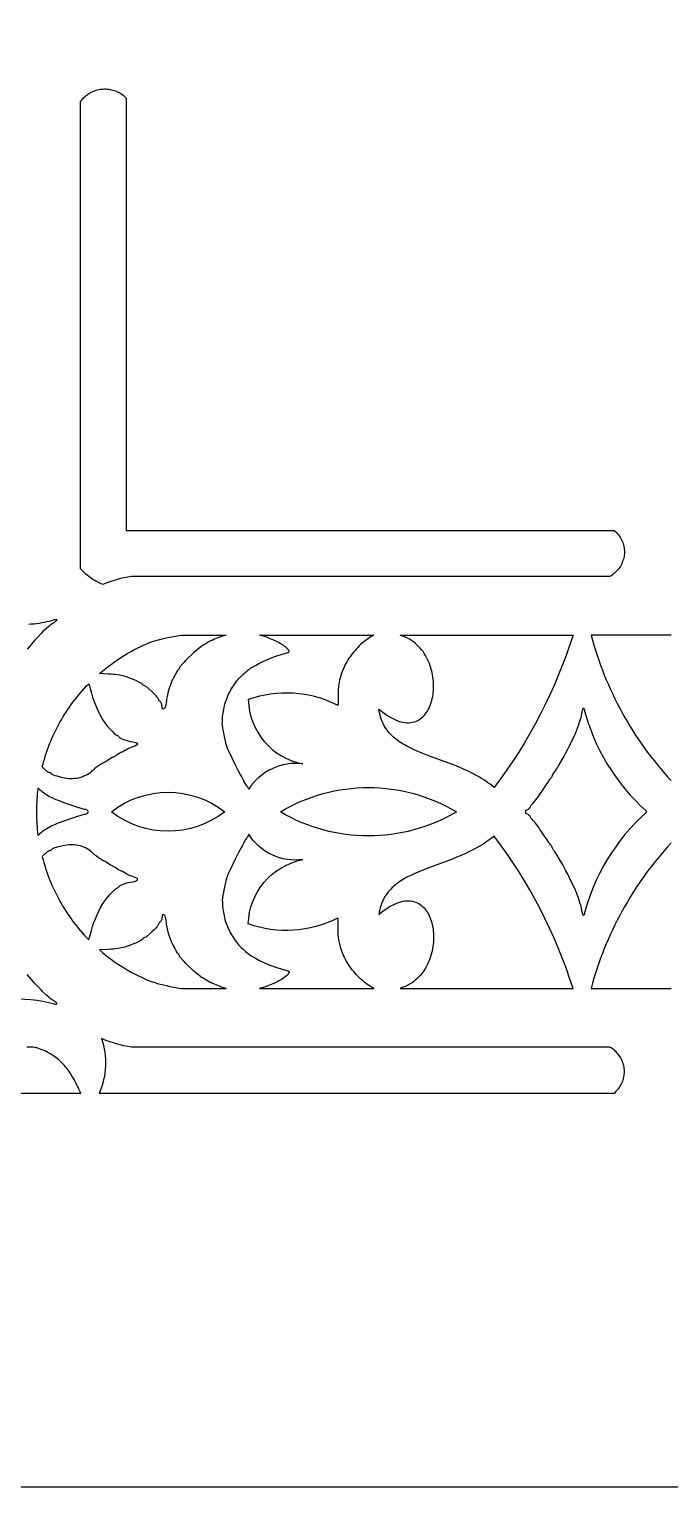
# Model space of a CAD drawing. Extents: x -580 to 993, y -400 to 388.
# Drawn here: x -427.5 to -313.7, y -387.5 to -128.4 of the extents above; entities that cross this region are included whole.
import ezdxf

# ---------------------------------------------------------------- set-up
doc = ezdxf.new("R2010")
doc.units = 0
doc.layers.add('LAYER_1', color=18, linetype='CONTINUOUS')

msp = doc.modelspace()

# ---------------------------------------------------------------- linework, layer by layer
at = {"layer": 'LAYER_1'}
for points in [[(-580, -387.5), (580, -387.5), (580, 387.5), (-580, 387.5)], [(-418.41, -224.29), (-418.41, -141.32), (-418.36, -141.23), (-418.29, -141.12), (-418.11, -140.89), (-417.99, -140.75), (-417.85, -140.61), (-417.71, -140.47), (-417.55, -140.33), (-417.36, -140.16), (-417.16, -140.01), (-416.96, -139.87), (-416.75, -139.74), (-416.53, -139.61), (-416.3, -139.5), (-416.08, -139.41), (-415.84, -139.32), (-415.6, -139.24), (-415.36, -139.18), (-415.12, -139.12), (-414.87, -139.08), (-414.62, -139.05), (-414.37, -139.03), (-414.12, -139.02), (-413.87, -139.02), (-413.62, -139.03), (-413.37, -139.06), (-413.12, -139.1), (-412.87, -139.15), (-412.63, -139.21), (-412.39, -139.28), (-412.15, -139.36), (-411.91, -139.46), (-411.68, -139.56), (-411.46, -139.68), (-411.24, -139.81), (-411.03, -139.96), (-410.82, -140.11), (-410.63, -140.28), (-410.44, -140.45), (-410.25, -140.65), (-410.25, -217.5), (-323.56, -217.5), (-323.35, -217.68), (-323.15, -217.87), (-322.97, -218.07), (-322.79, -218.27), (-322.64, -218.49), (-322.49, -218.71), (-322.36, -218.93), (-322.24, -219.16), (-322.13, -219.39), (-322.04, -219.63), (-321.96, -219.87), (-321.89, -220.12), (-321.84, -220.36), (-321.79, -220.61), (-321.77, -220.86), (-321.75, -221.11), (-321.75, -221.37), (-321.76, -221.62), (-321.78, -221.87), (-321.82, -222.12), (-321.86, -222.36), (-321.92, -222.61), (-322, -222.85), (-322.08, -223.09), (-322.18, -223.32), (-322.29, -223.55), (-322.41, -223.77), (-322.55, -223.99), (-322.7, -224.2), (-322.85, -224.41), (-323.03, -224.61), (-323.21, -224.8), (-323.37, -224.95), (-323.52, -225.1), (-323.68, -225.23), (-323.84, -225.36), (-324.1, -225.54), (-324.21, -225.6), (-324.32, -225.66), (-409.31, -225.66), (-409.96, -225.77), (-410.62, -225.9), (-411.27, -226.06), (-411.91, -226.23), (-412.55, -226.42), (-413.18, -226.63), (-413.81, -226.85), (-414.43, -227.1), (-414.93, -226.88), (-415.43, -226.63), (-415.68, -226.49), (-415.93, -226.34), (-416.18, -226.19), (-416.43, -226.02), (-416.68, -225.85), (-416.93, -225.66), (-417.18, -225.47), (-417.42, -225.26), (-417.67, -225.04), (-417.92, -224.8), (-418.17, -224.55)], [(-392.51, -236.1), (-392.96, -236.23), (-393.44, -236.39), (-393.96, -236.59), (-394.55, -236.84), (-394.88, -236.97), (-395, -237.01), (-395.07, -237.03), (-395.17, -237.07), (-395.36, -237.17), (-395.62, -237.32), (-395.92, -237.51), (-396.48, -237.85), (-396.66, -237.96), (-396.75, -238), (-396.78, -238), (-396.83, -238.02), (-396.91, -238.07), (-397.02, -238.16), (-398.22, -239.17), (-398.69, -239.59), (-399.19, -240.06), (-399.66, -240.53), (-400.05, -240.94), (-400.82, -241.8), (-400.82, -241.96), (-400.84, -242.03), (-400.88, -242.12), (-400.95, -242.21), (-401.04, -242.29), (-401.14, -242.39), (-401.25, -242.54), (-401.35, -242.72), (-401.45, -242.9), (-401.63, -243.26), (-401.78, -243.53), (-401.88, -243.7), (-401.98, -243.9), (-402.09, -244.13), (-402.19, -244.38), (-402.41, -244.92), (-402.61, -245.51), (-402.79, -246.12), (-402.94, -246.71), (-403, -247), (-403.05, -247.26), (-403.09, -247.52), (-403.12, -247.75), (-403.16, -248.14), (-403.22, -248.5), (-403.28, -248.79), (-403.31, -248.89), (-403.33, -248.96), (-403.4, -249.05), (-403.48, -249.12), (-403.56, -249.17), (-403.65, -249.19), (-403.73, -249.19), (-403.77, -249.18), (-403.8, -249.16), (-403.83, -249.14), (-403.85, -249.11), (-403.87, -249.07), (-403.87, -249.03), (-403.89, -248.81), (-403.92, -248.61), (-403.96, -248.43), (-404.01, -248.27), (-404.06, -248.14), (-404.12, -248.02), (-404.19, -247.93), (-404.27, -247.86), (-404.38, -247.77), (-404.47, -247.65), (-404.55, -247.51), (-404.6, -247.37), (-404.64, -247.29), (-404.71, -247.18), (-404.82, -247.04), (-404.96, -246.88), (-405.3, -246.52), (-405.69, -246.14), (-406.71, -245.23), (-407.01, -245.13), (-407.13, -245.08), (-407.23, -245.02), (-407.3, -244.96), (-407.32, -244.93), (-407.32, -244.9), (-407.33, -244.88), (-407.34, -244.85), (-407.41, -244.79), (-407.51, -244.72), (-407.64, -244.63), (-408, -244.44), (-408.44, -244.22), (-408.95, -244), (-409.48, -243.79), (-410.01, -243.6), (-410.5, -243.44), (-410.81, -243.36), (-411.13, -243.29), (-411.47, -243.23), (-411.82, -243.17), (-412.19, -243.12), (-412.58, -243.08), (-413, -243.05), (-413.44, -243.02), (-415.02, -242.94), (-414.5, -242.5), (-413.97, -242.07), (-413.44, -241.65), (-412.9, -241.25), (-412.35, -240.85), (-411.79, -240.47), (-411.22, -240.1), (-410.65, -239.74), (-410.07, -239.39), (-409.49, -239.06), (-408.89, -238.74), (-408.3, -238.43), (-407.69, -238.14), (-407.08, -237.85), (-406.47, -237.58), (-405.84, -237.32), (-405.18, -237.13), (-404.52, -236.94), (-403.85, -236.77), (-403.19, -236.61), (-402.53, -236.47), (-401.86, -236.33), (-401.19, -236.21), (-400.52, -236.1)], [(-416.92, -244.74), (-416.85, -244.95), (-416.78, -245.19), (-416.63, -245.74), (-416.45, -246.41), (-416.23, -247.1), (-415.99, -247.8), (-415.72, -248.49), (-415.43, -249.18), (-415.12, -249.84), (-414.8, -250.47), (-414.47, -251.07), (-414.35, -251.26), (-414.22, -251.46), (-413.88, -251.91), (-413.5, -252.38), (-413.11, -252.84), (-412.72, -253.25), (-412.38, -253.59), (-412.23, -253.72), (-412.11, -253.82), (-412.01, -253.88), (-411.97, -253.9), (-411.94, -253.9), (-411.86, -253.92), (-411.78, -253.96), (-411.71, -254.02), (-411.65, -254.09), (-411.6, -254.16), (-411.53, -254.23), (-411.43, -254.3), (-411.32, -254.37), (-411.19, -254.45), (-411.05, -254.52), (-410.72, -254.66), (-410.35, -254.79), (-409.94, -254.9), (-409.52, -255), (-409.1, -255.07), (-408.83, -255.12), (-408.59, -255.19), (-408.49, -255.23), (-408.4, -255.27), (-408.33, -255.32), (-408.29, -255.36), (-408.25, -255.41), (-408.23, -255.46), (-408.24, -255.52), (-408.28, -255.57), (-408.34, -255.62), (-408.43, -255.68), (-408.73, -255.82), (-409.25, -256.04), (-409.49, -256.13), (-409.67, -256.19), (-409.84, -256.26), (-410.06, -256.36), (-410.29, -256.49), (-410.5, -256.62), (-410.7, -256.75), (-410.89, -256.85), (-411.04, -256.92), (-411.1, -256.94), (-411.14, -256.95), (-411.18, -256.95), (-411.24, -256.98), (-411.41, -257.07), (-411.63, -257.2), (-411.86, -257.36), (-412.1, -257.52), (-412.3, -257.65), (-412.47, -257.74), (-412.52, -257.77), (-412.56, -257.78), (-412.6, -257.79), (-412.66, -257.81), (-412.85, -257.92), (-413.11, -258.07), (-413.39, -258.26), (-413.67, -258.45), (-413.91, -258.6), (-414.1, -258.71), (-414.16, -258.73), (-414.19, -258.74), (-414.24, -258.76), (-414.32, -258.79), (-414.54, -258.92), (-414.83, -259.11), (-415.16, -259.34), (-415.52, -259.6), (-415.87, -259.87), (-416.19, -260.14), (-416.45, -260.37), (-416.68, -260.57), (-416.93, -260.75), (-417.19, -260.92), (-417.48, -261.07), (-417.77, -261.2), (-418.09, -261.32), (-418.41, -261.42), (-418.74, -261.5), (-419.08, -261.56), (-419.42, -261.61), (-419.78, -261.63), (-420.13, -261.64), (-420.48, -261.62), (-420.84, -261.59), (-421.19, -261.53), (-421.54, -261.45), (-422.51, -261.2), (-422.86, -261.1), (-423.12, -261.01), (-423.31, -260.94), (-423.44, -260.87), (-423.52, -260.8), (-423.56, -260.73), (-423.58, -260.69), (-423.61, -260.66), (-423.7, -260.6), (-423.8, -260.56), (-423.92, -260.54), (-423.98, -260.53), (-424.07, -260.5), (-424.16, -260.45), (-424.27, -260.38), (-424.39, -260.3), (-424.5, -260.21), (-424.62, -260.11), (-424.74, -260), (-425.02, -259.71), (-425.11, -259.59), (-425.17, -259.49), (-425.04, -258.98), (-424.9, -258.46), (-424.74, -257.95), (-424.58, -257.44), (-424.42, -256.94), (-424.24, -256.43), (-424.06, -255.93), (-423.87, -255.44), (-423.67, -254.94), (-423.46, -254.45), (-423.24, -253.97), (-423.02, -253.49), (-422.78, -253.01), (-422.54, -252.53), (-422.3, -252.06), (-422.04, -251.59), (-421.78, -251.13), (-421.51, -250.67), (-421.23, -250.22), (-420.94, -249.77), (-420.65, -249.32), (-420.35, -248.88), (-420.04, -248.44), (-419.72, -248.01), (-419.4, -247.59), (-419.06, -247.16), (-418.73, -246.75), (-418.38, -246.34), (-418.03, -245.93), (-417.67, -245.53), (-417.3, -245.13)], [(-426.15, -267.5), (-426.14, -266.93), (-426.13, -266.38), (-426.11, -265.84), (-426.08, -265.32), (-426.04, -264.8), (-426, -264.29), (-425.95, -263.79), (-425.89, -263.29), (-425.78, -263.41), (-425.65, -263.53), (-425.34, -263.8), (-425.11, -263.98), (-424.87, -264.16), (-424.62, -264.33), (-424.36, -264.49), (-424.08, -264.65), (-423.78, -264.82), (-423.46, -264.98), (-423.12, -265.14), (-422.76, -265.3), (-422.37, -265.46), (-421.52, -265.79), (-420.54, -266.14), (-419.42, -266.51), (-417.77, -267.04), (-417.55, -267.04), (-417.45, -267.06), (-417.35, -267.09), (-417.25, -267.15), (-417.17, -267.21), (-417.14, -267.24), (-417.12, -267.29), (-417.1, -267.37), (-417.08, -267.5), (-417.1, -267.63), (-417.12, -267.71), (-417.14, -267.76), (-417.17, -267.79), (-417.25, -267.85), (-417.35, -267.91), (-417.45, -267.94), (-417.55, -267.96), (-417.77, -267.96), (-419.42, -268.49), (-420.54, -268.86), (-421.52, -269.21), (-422.37, -269.54), (-422.76, -269.7), (-423.12, -269.86), (-423.46, -270.02), (-423.78, -270.18), (-424.08, -270.35), (-424.36, -270.51), (-424.62, -270.67), (-424.87, -270.84), (-425.11, -271.02), (-425.34, -271.2), (-425.65, -271.47), (-425.78, -271.59), (-425.89, -271.71), (-425.95, -271.21), (-426, -270.71), (-426.04, -270.2), (-426.08, -269.68), (-426.11, -269.16), (-426.13, -268.62), (-426.14, -268.07)], [(-416.92, -290.26), (-416.85, -290.05), (-416.78, -289.81), (-416.63, -289.26), (-416.45, -288.59), (-416.23, -287.9), (-415.99, -287.2), (-415.72, -286.51), (-415.43, -285.82), (-415.12, -285.16), (-414.8, -284.53), (-414.47, -283.93), (-414.35, -283.74), (-414.22, -283.54), (-413.88, -283.09), (-413.5, -282.62), (-413.11, -282.16), (-412.72, -281.75), (-412.38, -281.41), (-412.23, -281.28), (-412.11, -281.18), (-412.01, -281.12), (-411.97, -281.1), (-411.94, -281.1), (-411.86, -281.08), (-411.78, -281.04), (-411.71, -280.98), (-411.65, -280.91), (-411.6, -280.84), (-411.53, -280.77), (-411.43, -280.7), (-411.32, -280.63), (-411.19, -280.55), (-411.05, -280.48), (-410.72, -280.34), (-410.35, -280.21), (-409.94, -280.1), (-409.52, -280), (-409.1, -279.93), (-408.83, -279.88), (-408.59, -279.81), (-408.49, -279.77), (-408.4, -279.73), (-408.33, -279.68), (-408.29, -279.64), (-408.25, -279.59), (-408.23, -279.54), (-408.24, -279.48), (-408.28, -279.43), (-408.34, -279.38), (-408.43, -279.32), (-408.73, -279.18), (-409.25, -278.96), (-409.49, -278.87), (-409.67, -278.81), (-409.84, -278.74), (-410.06, -278.64), (-410.29, -278.51), (-410.5, -278.38), (-410.7, -278.25), (-410.89, -278.15), (-411.04, -278.08), (-411.1, -278.06), (-411.14, -278.05), (-411.18, -278.05), (-411.24, -278.02), (-411.41, -277.93), (-411.63, -277.8), (-411.86, -277.64), (-412.1, -277.48), (-412.3, -277.35), (-412.47, -277.26), (-412.52, -277.23), (-412.56, -277.22), (-412.6, -277.21), (-412.66, -277.19), (-412.85, -277.08), (-413.11, -276.93), (-413.39, -276.74), (-413.67, -276.55), (-413.91, -276.4), (-414.1, -276.29), (-414.16, -276.27), (-414.19, -276.26), (-414.24, -276.24), (-414.32, -276.21), (-414.54, -276.08), (-414.83, -275.89), (-415.16, -275.66), (-415.52, -275.4), (-415.87, -275.13), (-416.19, -274.86), (-416.45, -274.63), (-416.68, -274.43), (-416.93, -274.25), (-417.19, -274.08), (-417.48, -273.93), (-417.77, -273.8), (-418.09, -273.68), (-418.41, -273.58), (-418.74, -273.5), (-419.08, -273.44), (-419.42, -273.39), (-419.78, -273.37), (-420.13, -273.36), (-420.48, -273.38), (-420.84, -273.41), (-421.19, -273.47), (-421.54, -273.55), (-422.51, -273.8), (-422.86, -273.9), (-423.12, -273.99), (-423.31, -274.06), (-423.44, -274.13), (-423.52, -274.2), (-423.56, -274.27), (-423.58, -274.31), (-423.61, -274.34), (-423.7, -274.4), (-423.8, -274.44), (-423.92, -274.46), (-423.98, -274.47), (-424.07, -274.5), (-424.16, -274.55), (-424.27, -274.62), (-424.39, -274.7), (-424.5, -274.79), (-424.62, -274.89), (-424.74, -275), (-425.02, -275.29), (-425.11, -275.41), (-425.17, -275.51), (-425.04, -276.02), (-424.9, -276.54), (-424.74, -277.05), (-424.58, -277.56), (-424.42, -278.06), (-424.24, -278.57), (-424.06, -279.07), (-423.87, -279.56), (-423.67, -280.06), (-423.46, -280.55), (-423.24, -281.03), (-423.02, -281.51), (-422.78, -281.99), (-422.54, -282.47), (-422.3, -282.94), (-422.04, -283.41), (-421.78, -283.87), (-421.51, -284.33), (-421.23, -284.78), (-420.94, -285.23), (-420.65, -285.68), (-420.35, -286.12), (-420.04, -286.56), (-419.72, -286.99), (-419.4, -287.41), (-419.06, -287.84), (-418.73, -288.25), (-418.38, -288.66), (-418.03, -289.07), (-417.67, -289.47), (-417.3, -289.87)], [(-392.51, -298.9), (-392.96, -298.77), (-393.44, -298.61), (-393.96, -298.41), (-394.55, -298.16), (-394.88, -298.03), (-395, -297.99), (-395.07, -297.97), (-395.17, -297.93), (-395.36, -297.83), (-395.62, -297.68), (-395.92, -297.49), (-396.48, -297.15), (-396.66, -297.04), (-396.75, -297), (-396.78, -297), (-396.83, -296.98), (-396.91, -296.93), (-397.02, -296.84), (-398.22, -295.83), (-398.69, -295.41), (-399.19, -294.94), (-399.66, -294.47), (-400.05, -294.06), (-400.82, -293.2), (-400.82, -293.04), (-400.84, -292.97), (-400.88, -292.88), (-400.95, -292.79), (-401.04, -292.71), (-401.14, -292.61), (-401.25, -292.46), (-401.35, -292.28), (-401.45, -292.1), (-401.63, -291.74), (-401.78, -291.47), (-401.88, -291.3), (-401.98, -291.1), (-402.09, -290.87), (-402.19, -290.62), (-402.41, -290.08), (-402.61, -289.49), (-402.79, -288.88), (-402.94, -288.29), (-403, -288), (-403.05, -287.74), (-403.09, -287.48), (-403.12, -287.25), (-403.16, -286.86), (-403.22, -286.5), (-403.28, -286.21), (-403.31, -286.11), (-403.33, -286.04), (-403.4, -285.95), (-403.48, -285.88), (-403.56, -285.83), (-403.65, -285.81), (-403.73, -285.81), (-403.77, -285.82), (-403.8, -285.84), (-403.83, -285.86), (-403.85, -285.89), (-403.87, -285.93), (-403.87, -285.97), (-403.89, -286.19), (-403.92, -286.39), (-403.96, -286.57), (-404.01, -286.73), (-404.06, -286.86), (-404.12, -286.98), (-404.19, -287.07), (-404.27, -287.14), (-404.38, -287.23), (-404.47, -287.35), (-404.55, -287.49), (-404.6, -287.63), (-404.64, -287.71), (-404.71, -287.82), (-404.82, -287.96), (-404.96, -288.12), (-405.3, -288.48), (-405.69, -288.86), (-406.71, -289.77), (-407.01, -289.87), (-407.13, -289.92), (-407.23, -289.98), (-407.3, -290.04), (-407.32, -290.07), (-407.32, -290.1), (-407.33, -290.12), (-407.34, -290.15), (-407.41, -290.21), (-407.51, -290.28), (-407.64, -290.37), (-408, -290.56), (-408.44, -290.78), (-408.95, -291), (-409.48, -291.21), (-410.01, -291.4), (-410.5, -291.56), (-410.81, -291.64), (-411.13, -291.71), (-411.47, -291.77), (-411.82, -291.83), (-412.19, -291.88), (-412.58, -291.92), (-413, -291.95), (-413.44, -291.98), (-415.02, -292.06), (-414.5, -292.5), (-413.97, -292.93), (-413.44, -293.35), (-412.9, -293.75), (-412.35, -294.15), (-411.79, -294.53), (-411.22, -294.9), (-410.65, -295.26), (-410.07, -295.61), (-409.49, -295.94), (-408.89, -296.26), (-408.3, -296.57), (-407.69, -296.86), (-407.08, -297.15), (-406.47, -297.42), (-405.84, -297.68), (-405.18, -297.87), (-404.52, -298.06), (-403.85, -298.23), (-403.19, -298.39), (-402.53, -298.53), (-401.86, -298.67), (-401.19, -298.79), (-400.52, -298.9)], [(-323.56, -317.5), (-323.35, -317.32), (-323.15, -317.13), (-322.97, -316.93), (-322.79, -316.73), (-322.64, -316.51), (-322.49, -316.29), (-322.36, -316.07), (-322.24, -315.84), (-322.13, -315.61), (-322.04, -315.37), (-321.96, -315.13), (-321.89, -314.88), (-321.84, -314.64), (-321.79, -314.39), (-321.77, -314.14), (-321.75, -313.89), (-321.75, -313.63), (-321.76, -313.38), (-321.78, -313.13), (-321.82, -312.88), (-321.86, -312.64), (-321.92, -312.39), (-322, -312.15), (-322.08, -311.91), (-322.18, -311.68), (-322.29, -311.45), (-322.41, -311.23), (-322.55, -311.01), (-322.7, -310.8), (-322.85, -310.59), (-323.03, -310.39), (-323.21, -310.2), (-323.37, -310.05), (-323.52, -309.9), (-323.68, -309.77), (-323.84, -309.64), (-324.1, -309.46), (-324.21, -309.4), (-324.32, -309.34), (-409.31, -309.34), (-409.99, -309.22), (-410.67, -309.08), (-411.35, -308.92), (-412.02, -308.74), (-412.68, -308.54), (-413.34, -308.32), (-413.99, -308.08), (-414.63, -307.82), (-414.45, -308.41), (-414.29, -309.02), (-414.16, -309.62), (-414.06, -310.23), (-413.98, -310.84), (-413.94, -311.46), (-413.92, -312.08), (-413.93, -312.69), (-413.98, -313.31), (-414.04, -313.92), (-414.14, -314.53), (-414.27, -315.14), (-414.42, -315.74), (-414.6, -316.33), (-414.81, -316.92), (-415.05, -317.5)]]:
    msp.add_lwpolyline(points, close=True, dxfattribs=at)
for points in [[(-427.58, -234.16), (-427.12, -234.12), (-426.66, -234.07), (-426.19, -234.01), (-425.73, -233.95), (-425.27, -233.87), (-424.82, -233.79), (-424.36, -233.69), (-423.9, -233.59), (-423.45, -233.48), (-422.99, -233.35), (-422.98, -233.34), (-422.92, -233.32), (-422.85, -233.31), (-422.78, -233.3), (-422.72, -233.3), (-422.67, -233.31), (-422.63, -233.33), (-422.61, -233.35), (-422.6, -233.38), (-422.6, -233.42), (-422.61, -233.46), (-422.64, -233.51), (-422.73, -233.61), (-422.86, -233.73), (-423.03, -233.85), (-423.24, -233.98), (-423.41, -234.08), (-423.59, -234.2), (-423.77, -234.33), (-423.97, -234.49), (-424.44, -234.9), (-425.06, -235.48), (-425.39, -235.82), (-425.92, -236.39), (-426.53, -237.06), (-427.1, -237.7), (-427.86, -238.57)], [(-313.44, -236.1), (-327.66, -236.1), (-327.42, -237.01), (-327.16, -237.9), (-326.88, -238.8), (-326.6, -239.69), (-326.3, -240.57), (-325.98, -241.45), (-325.66, -242.32), (-325.32, -243.19), (-324.97, -244.05), (-324.6, -244.9), (-324.22, -245.75), (-323.83, -246.6), (-323.43, -247.43), (-323.01, -248.26), (-322.58, -249.09), (-322.14, -249.9), (-321.69, -250.72), (-321.22, -251.52), (-320.74, -252.32), (-320.25, -253.1), (-319.75, -253.89), (-319.23, -254.66), (-318.7, -255.43), (-318.17, -256.19), (-317.62, -256.94), (-317.05, -257.68), (-316.48, -258.41), (-315.89, -259.14), (-315.3, -259.86), (-314.69, -260.57), (-314.07, -261.27), (-313.44, -261.96)], [(-313.44, -273.04), (-314.07, -273.73), (-314.69, -274.43), (-315.3, -275.14), (-315.89, -275.86), (-316.48, -276.59), (-317.05, -277.32), (-317.62, -278.06), (-318.17, -278.81), (-318.7, -279.57), (-319.23, -280.34), (-319.75, -281.11), (-320.25, -281.9), (-320.74, -282.68), (-321.22, -283.48), (-321.69, -284.28), (-322.14, -285.1), (-322.58, -285.91), (-323.01, -286.74), (-323.43, -287.57), (-323.83, -288.4), (-324.22, -289.25), (-324.6, -290.1), (-324.97, -290.95), (-325.32, -291.81), (-325.66, -292.68), (-325.98, -293.55), (-326.3, -294.43), (-326.6, -295.31), (-326.88, -296.2), (-327.16, -297.1), (-327.42, -297.99), (-327.66, -298.9), (-313.44, -298.9)], [(-456.36, -317.5), (-418.32, -317.5), (-418.37, -317.38), (-418.68, -316.78), (-419.21, -315.7), (-419.52, -315.1), (-419.84, -314.53), (-420.17, -314), (-420.53, -313.49), (-420.71, -313.25), (-420.89, -313.01), (-421.08, -312.78), (-421.28, -312.56), (-421.47, -312.34), (-421.68, -312.13), (-421.88, -311.93), (-422.09, -311.74), (-422.31, -311.55), (-422.53, -311.37), (-422.76, -311.19), (-422.99, -311.02), (-423.22, -310.86), (-423.46, -310.7), (-423.7, -310.55), (-423.95, -310.41), (-424.21, -310.27), (-424.47, -310.14), (-424.73, -310.01), (-425, -309.89), (-425.56, -309.67), (-426.14, -309.47), (-426.27, -309.44), (-426.43, -309.41), (-426.84, -309.36), (-427.34, -309.33), (-427.9, -309.32)]]:
    msp.add_lwpolyline(points, dxfattribs=at)
for points in [[(-366.26, -236.1), (-366.58, -236.29), (-366.89, -236.48), (-367.2, -236.68), (-367.49, -236.88), (-367.78, -237.1), (-368.07, -237.32), (-368.34, -237.55), (-368.61, -237.79), (-368.87, -238.03), (-369.13, -238.29), (-369.37, -238.54), (-369.61, -238.81), (-369.84, -239.08), (-370.06, -239.36), (-370.28, -239.64), (-370.48, -239.93), (-370.68, -240.22), (-370.87, -240.52), (-371.05, -240.83), (-371.22, -241.14), (-371.39, -241.45), (-371.54, -241.77), (-371.69, -242.09), (-371.82, -242.42), (-371.95, -242.75), (-372.07, -243.09), (-372.18, -243.43), (-372.27, -243.77), (-372.36, -244.12), (-372.44, -244.47), (-372.51, -244.82), (-372.57, -245.17), (-372.6, -245.83), (-372.62, -246.58), (-372.63, -248.53), (-372.73, -248.57, 0.206363), (-388.57, -247.57, 0.352857), (-378.86, -259, 0.294017), (-388.5, -263.51), (-388.52, -263.42), (-388.55, -263.33), (-388.63, -263.16), (-388.73, -262.98), (-388.86, -262.82), (-389.04, -262.56), (-389.2, -262.33), (-389.3, -262.15), (-389.33, -262.09), (-389.34, -262.06), (-389.35, -262.02), (-389.38, -261.95), (-389.47, -261.75), (-389.62, -261.5), (-389.8, -261.2), (-390.03, -260.81), (-390.32, -260.28), (-390.63, -259.68), (-390.93, -259.09), (-391.88, -257.08), (-392.18, -256.37), (-392.3, -256.08), (-392.4, -255.79), (-392.48, -255.5), (-392.57, -255.18), (-392.75, -254.39), (-392.92, -253.54), (-392.99, -253.16), (-393.03, -252.87), (-393.07, -252.65), (-393.1, -252.46), (-393.14, -252.32), (-393.16, -252.25), (-393.17, -252.21), (-393.18, -252.13), (-393.19, -251.84), (-393.18, -251.44), (-393.15, -250.96), (-393.13, -250.62), (-393.1, -250.29), (-393.05, -249.96), (-393, -249.63), (-392.94, -249.3), (-392.87, -248.98), (-392.8, -248.66), (-392.71, -248.34), (-392.61, -248.02), (-392.51, -247.71), (-392.4, -247.4), (-392.28, -247.1), (-392.15, -246.8), (-392.02, -246.5), (-391.87, -246.21), (-391.72, -245.92), (-391.56, -245.64), (-391.39, -245.36), (-391.22, -245.09), (-391.04, -244.82), (-390.85, -244.56), (-390.65, -244.3), (-390.45, -244.05), (-390.24, -243.81), (-390.02, -243.57), (-389.8, -243.34), (-389.57, -243.11), (-389.33, -242.9), (-389.09, -242.68), (-388.84, -242.48), (-388.58, -242.28), (-388.32, -242.09), (-388.09, -241.94), (-387.85, -241.78), (-387.31, -241.47), (-386.72, -241.15), (-386.08, -240.84), (-385.41, -240.53), (-384.72, -240.24), (-384.02, -239.97), (-383.32, -239.73), (-381.56, -239.2), (-381.48, -239.19), (-381.42, -239.17), (-381.37, -239.14), (-381.34, -239.1), (-381.33, -239.06), (-381.32, -239), (-381.33, -238.94), (-381.36, -238.87), (-381.4, -238.8), (-381.45, -238.72), (-381.6, -238.54), (-381.8, -238.34), (-382.04, -238.13), (-382.23, -237.99), (-382.43, -237.85), (-382.66, -237.71), (-382.91, -237.56), (-383.17, -237.42), (-383.45, -237.28), (-384.04, -237), (-384.67, -236.73), (-385.3, -236.49), (-385.94, -236.28), (-386.25, -236.19), (-386.56, -236.1)], [(-330.88, -236.1, -0.085454), (-344.89, -263.18), (-345.25, -262.89), (-345.62, -262.61), (-345.99, -262.34), (-346.36, -262.08), (-346.74, -261.83), (-347.13, -261.59), (-347.51, -261.36), (-347.91, -261.13), (-348.3, -260.92), (-348.7, -260.71), (-349.5, -260.31), (-350.32, -259.93), (-351.13, -259.58), (-351.95, -259.24), (-352.77, -258.92), (-354.4, -258.32), (-356, -257.73), (-356.78, -257.44), (-357.55, -257.14), (-358.29, -256.84), (-359.01, -256.52), (-359.71, -256.2), (-360.39, -255.85), (-360.71, -255.67), (-361.03, -255.49), (-361.34, -255.3), (-361.64, -255.1), (-361.93, -254.89), (-362.21, -254.68), (-362.49, -254.47), (-362.75, -254.24), (-363, -254.01), (-363.25, -253.76), (-363.48, -253.51), (-363.7, -253.25), (-363.91, -252.98), (-364.11, -252.7), (-364.3, -252.41), (-364.47, -252.11), (-364.63, -251.79), (-364.78, -251.47), (-364.91, -251.13), (-365.03, -250.78), (-365.14, -250.42), (-365.23, -250.04), (-365.31, -249.65), (-365.37, -249.25), (-364.89, -249.64), (-364.43, -249.99), (-363.97, -250.3), (-363.53, -250.58), (-363.1, -250.83), (-362.68, -251.04), (-362.27, -251.22), (-361.87, -251.37), (-361.49, -251.49), (-361.11, -251.58), (-360.75, -251.64), (-360.4, -251.67), (-360.06, -251.67), (-359.73, -251.65), (-359.42, -251.6), (-359.11, -251.52), (-358.82, -251.43), (-358.54, -251.31), (-358.28, -251.17), (-358.02, -251), (-357.78, -250.82), (-357.55, -250.62), (-357.34, -250.4), (-357.13, -250.16), (-356.94, -249.91), (-356.76, -249.64), (-356.6, -249.35), (-356.45, -249.06), (-356.31, -248.74), (-356.18, -248.42), (-356.07, -248.09), (-355.97, -247.74), (-355.88, -247.39), (-355.81, -247.03), (-355.75, -246.66), (-355.71, -246.28), (-355.68, -245.9), (-355.66, -245.51), (-355.65, -245.12), (-355.66, -244.72), (-355.69, -244.32), (-355.73, -243.93), (-355.78, -243.53), (-355.84, -243.13), (-355.92, -242.73), (-356.02, -242.34), (-356.13, -241.94), (-356.25, -241.56), (-356.39, -241.17), (-356.55, -240.8), (-356.71, -240.43), (-356.9, -240.06), (-357.09, -239.71), (-357.31, -239.36), (-357.53, -239.03), (-357.78, -238.71), (-358.04, -238.4), (-358.31, -238.1), (-358.6, -237.81), (-358.9, -237.54), (-359.22, -237.29), (-359.56, -237.05), (-359.91, -236.83), (-360.28, -236.63), (-360.7, -236.45), (-360.9, -236.37), (-361.09, -236.31), (-361.24, -236.26), (-361.38, -236.21), (-361.49, -236.15), (-361.58, -236.1)], [(-339.29, -267.5), (-339.3, -267.36), (-339.3, -267.31), (-339.29, -267.27), (-339.27, -267.25), (-339.24, -267.23), (-339.17, -267.2), (-339.06, -267.16), (-338.93, -267.1), (-338.81, -267.02), (-338.7, -266.92), (-338.59, -266.82), (-338.51, -266.72), (-338.46, -266.62), (-338.44, -266.58), (-338.44, -266.54), (-338.43, -266.46), (-338.39, -266.38), (-338.33, -266.31), (-338.27, -266.26), (-338.16, -266.16), (-337.98, -265.96), (-337.51, -265.39), (-337.03, -264.77), (-336.84, -264.5), (-336.71, -264.31), (-336.43, -263.88), (-335.95, -263.19), (-335.47, -262.49), (-335.18, -262.05), (-335.1, -261.93), (-335, -261.79), (-334.9, -261.65), (-334.8, -261.54), (-334.71, -261.43), (-334.63, -261.32), (-334.58, -261.22), (-334.57, -261.15), (-334.56, -261.11), (-334.54, -261.05), (-334.45, -260.89), (-334.32, -260.69), (-334.17, -260.47), (-333.99, -260.22), (-333.8, -259.94), (-333.63, -259.67), (-333.49, -259.44), (-332.7, -258.05), (-332.44, -257.59), (-332.13, -257.01), (-331.8, -256.38), (-331.5, -255.77), (-330.55, -253.83), (-330.44, -253.61), (-330.36, -253.41), (-330.3, -253.25), (-330.28, -253.16), (-330.26, -253.08), (-330.22, -252.95), (-330.16, -252.79), (-330.08, -252.61), (-329.96, -252.31), (-329.83, -251.96), (-329.7, -251.57), (-329.58, -251.16), (-329.46, -250.76), (-329.37, -250.37), (-329.29, -250.02), (-329.24, -249.72), (-329.19, -249.43), (-329.16, -249.31), (-329.12, -249.22), (-329.09, -249.15), (-329.05, -249.1), (-329.01, -249.07), (-328.97, -249.06, 0.148286), (-317.88, -267.36), (-317.88, -267.38), (-317.86, -267.5), (-317.88, -267.62), (-317.88, -267.64, 0.148286), (-328.97, -285.94), (-329.01, -285.93), (-329.05, -285.9), (-329.09, -285.85), (-329.12, -285.78), (-329.16, -285.69), (-329.19, -285.57), (-329.22, -285.44), (-329.24, -285.28), (-329.29, -284.98), (-329.37, -284.63), (-329.46, -284.24), (-329.58, -283.84), (-329.7, -283.43), (-329.83, -283.04), (-329.96, -282.69), (-330.08, -282.39), (-330.22, -282.05), (-330.26, -281.92), (-330.28, -281.84), (-330.3, -281.75), (-330.36, -281.59), (-330.44, -281.39), (-330.55, -281.17), (-331.5, -279.23), (-331.8, -278.62), (-332.13, -277.99), (-332.44, -277.41), (-332.7, -276.95), (-333.49, -275.56), (-333.63, -275.33), (-333.8, -275.06), (-333.99, -274.78), (-334.17, -274.53), (-334.32, -274.31), (-334.45, -274.11), (-334.54, -273.95), (-334.56, -273.89), (-334.57, -273.85), (-334.58, -273.78), (-334.63, -273.68), (-334.71, -273.57), (-334.8, -273.46), (-335, -273.21), (-335.1, -273.07), (-335.18, -272.95), (-335.47, -272.51), (-335.95, -271.81), (-336.43, -271.12), (-336.71, -270.69), (-336.84, -270.5), (-337.03, -270.23), (-337.51, -269.61), (-337.98, -269.04), (-338.16, -268.84), (-338.27, -268.74), (-338.33, -268.69), (-338.39, -268.62), (-338.43, -268.54), (-338.44, -268.46), (-338.44, -268.42), (-338.46, -268.38), (-338.51, -268.28), (-338.59, -268.18), (-338.7, -268.08), (-338.81, -267.98), (-338.93, -267.9), (-339.06, -267.84), (-339.17, -267.8), (-339.24, -267.77), (-339.27, -267.75), (-339.29, -267.73), (-339.3, -267.69), (-339.3, -267.64)], [(-412.9, -267.5, -0.344191), (-392.76, -267.5, -0.344191)], [(-382.87, -267.5, -0.275269), (-351.59, -267.5, -0.275269)], [(-366.26, -298.9), (-366.58, -298.71), (-366.89, -298.52), (-367.2, -298.32), (-367.49, -298.12), (-367.78, -297.9), (-368.07, -297.68), (-368.34, -297.45), (-368.61, -297.21), (-368.87, -296.97), (-369.13, -296.71), (-369.37, -296.46), (-369.61, -296.19), (-369.84, -295.92), (-370.06, -295.64), (-370.28, -295.36), (-370.48, -295.07), (-370.68, -294.78), (-370.87, -294.48), (-371.05, -294.17), (-371.22, -293.86), (-371.39, -293.55), (-371.54, -293.23), (-371.69, -292.91), (-371.82, -292.58), (-371.95, -292.25), (-372.07, -291.91), (-372.18, -291.57), (-372.27, -291.23), (-372.36, -290.88), (-372.44, -290.53), (-372.51, -290.18), (-372.57, -289.83), (-372.6, -289.17), (-372.62, -288.42), (-372.63, -286.47), (-372.73, -286.43, -0.206363), (-388.57, -287.43, -0.352857), (-378.86, -276, -0.294017), (-388.5, -271.49), (-388.52, -271.58), (-388.55, -271.67), (-388.63, -271.84), (-388.73, -272.02), (-388.86, -272.18), (-389.04, -272.44), (-389.2, -272.67), (-389.3, -272.85), (-389.33, -272.91), (-389.34, -272.94), (-389.35, -272.98), (-389.38, -273.05), (-389.47, -273.25), (-389.62, -273.5), (-389.8, -273.8), (-390.03, -274.19), (-390.32, -274.72), (-390.63, -275.32), (-390.93, -275.91), (-391.88, -277.92), (-392.18, -278.63), (-392.3, -278.92), (-392.4, -279.21), (-392.48, -279.5), (-392.57, -279.82), (-392.75, -280.61), (-392.92, -281.46), (-392.99, -281.84), (-393.03, -282.13), (-393.07, -282.35), (-393.1, -282.54), (-393.14, -282.68), (-393.16, -282.75), (-393.17, -282.79), (-393.18, -282.87), (-393.19, -283.16), (-393.18, -283.56), (-393.15, -284.04), (-393.13, -284.38), (-393.1, -284.71), (-393.05, -285.04), (-393, -285.37), (-392.94, -285.7), (-392.87, -286.02), (-392.8, -286.34), (-392.71, -286.66), (-392.61, -286.98), (-392.51, -287.29), (-392.4, -287.6), (-392.28, -287.9), (-392.15, -288.2), (-392.02, -288.5), (-391.87, -288.79), (-391.72, -289.08), (-391.56, -289.36), (-391.39, -289.64), (-391.22, -289.91), (-391.04, -290.18), (-390.85, -290.44), (-390.65, -290.7), (-390.45, -290.95), (-390.24, -291.19), (-390.02, -291.43), (-389.8, -291.66), (-389.57, -291.89), (-389.33, -292.1), (-389.09, -292.32), (-388.84, -292.52), (-388.58, -292.72), (-388.32, -292.91), (-388.09, -293.06), (-387.85, -293.22), (-387.31, -293.53), (-386.72, -293.85), (-386.08, -294.16), (-385.41, -294.47), (-384.72, -294.76), (-384.02, -295.03), (-383.32, -295.27), (-381.56, -295.8), (-381.48, -295.81), (-381.42, -295.83), (-381.37, -295.86), (-381.34, -295.9), (-381.33, -295.94), (-381.32, -296), (-381.33, -296.06), (-381.36, -296.13), (-381.4, -296.2), (-381.45, -296.28), (-381.6, -296.46), (-381.8, -296.66), (-382.04, -296.87), (-382.23, -297.01), (-382.43, -297.15), (-382.66, -297.29), (-382.91, -297.44), (-383.17, -297.58), (-383.45, -297.72), (-384.04, -298), (-384.67, -298.27), (-385.3, -298.51), (-385.94, -298.72), (-386.25, -298.81), (-386.56, -298.9)], [(-330.88, -298.9, 0.085454), (-344.89, -271.82), (-345.25, -272.11), (-345.62, -272.39), (-345.99, -272.66), (-346.36, -272.92), (-346.74, -273.17), (-347.13, -273.41), (-347.51, -273.64), (-347.91, -273.87), (-348.3, -274.08), (-348.7, -274.29), (-349.5, -274.69), (-350.32, -275.07), (-351.13, -275.42), (-351.95, -275.76), (-352.77, -276.08), (-354.4, -276.68), (-356, -277.27), (-356.78, -277.56), (-357.55, -277.86), (-358.29, -278.16), (-359.01, -278.48), (-359.71, -278.8), (-360.39, -279.15), (-360.71, -279.33), (-361.03, -279.51), (-361.34, -279.7), (-361.64, -279.9), (-361.93, -280.11), (-362.21, -280.32), (-362.49, -280.53), (-362.75, -280.76), (-363, -280.99), (-363.25, -281.24), (-363.48, -281.49), (-363.7, -281.75), (-363.91, -282.02), (-364.11, -282.3), (-364.3, -282.59), (-364.47, -282.89), (-364.63, -283.21), (-364.78, -283.53), (-364.91, -283.87), (-365.03, -284.22), (-365.14, -284.58), (-365.23, -284.96), (-365.31, -285.35), (-365.37, -285.75), (-364.89, -285.36), (-364.43, -285.01), (-363.97, -284.7), (-363.53, -284.42), (-363.1, -284.17), (-362.68, -283.96), (-362.27, -283.78), (-361.87, -283.63), (-361.49, -283.51), (-361.11, -283.42), (-360.75, -283.36), (-360.4, -283.33), (-360.06, -283.33), (-359.73, -283.35), (-359.42, -283.4), (-359.11, -283.48), (-358.82, -283.57), (-358.54, -283.69), (-358.28, -283.83), (-358.02, -284), (-357.78, -284.18), (-357.55, -284.38), (-357.34, -284.6), (-357.13, -284.84), (-356.94, -285.09), (-356.76, -285.36), (-356.6, -285.65), (-356.45, -285.94), (-356.31, -286.26), (-356.18, -286.58), (-356.07, -286.91), (-355.97, -287.26), (-355.88, -287.61), (-355.81, -287.97), (-355.75, -288.34), (-355.71, -288.72), (-355.68, -289.1), (-355.66, -289.49), (-355.65, -289.88), (-355.66, -290.28), (-355.69, -290.68), (-355.73, -291.07), (-355.78, -291.47), (-355.84, -291.87), (-355.92, -292.27), (-356.02, -292.66), (-356.13, -293.06), (-356.25, -293.44), (-356.39, -293.83), (-356.55, -294.2), (-356.71, -294.57), (-356.9, -294.94), (-357.09, -295.29), (-357.31, -295.64), (-357.53, -295.97), (-357.78, -296.29), (-358.04, -296.6), (-358.31, -296.9), (-358.6, -297.19), (-358.9, -297.46), (-359.22, -297.71), (-359.56, -297.95), (-359.91, -298.17), (-360.28, -298.37), (-360.7, -298.55), (-360.9, -298.63), (-361.09, -298.69), (-361.24, -298.74), (-361.38, -298.79), (-361.49, -298.85), (-361.58, -298.9)]]:
    msp.add_lwpolyline(points, format="xyb", close=True, dxfattribs=at)
msp.add_lwpolyline([(-439.63, -303.16, -0.18375), (-422.99, -301.65), (-422.98, -301.66), (-422.92, -301.68), (-422.85, -301.69), (-422.78, -301.7), (-422.72, -301.7), (-422.67, -301.69), (-422.63, -301.67), (-422.61, -301.65), (-422.6, -301.62), (-422.6, -301.58), (-422.61, -301.54), (-422.64, -301.49), (-422.73, -301.39), (-422.86, -301.27), (-423.03, -301.15), (-423.24, -301.02), (-423.41, -300.92), (-423.59, -300.8), (-423.77, -300.67), (-423.97, -300.51), (-424.44, -300.1), (-425.06, -299.52), (-425.39, -299.18), (-425.92, -298.61), (-426.53, -297.94), (-427.1, -297.3), (-427.86, -296.43)], format="xyb", dxfattribs=at)

doc.saveas('drawing.dxf')
